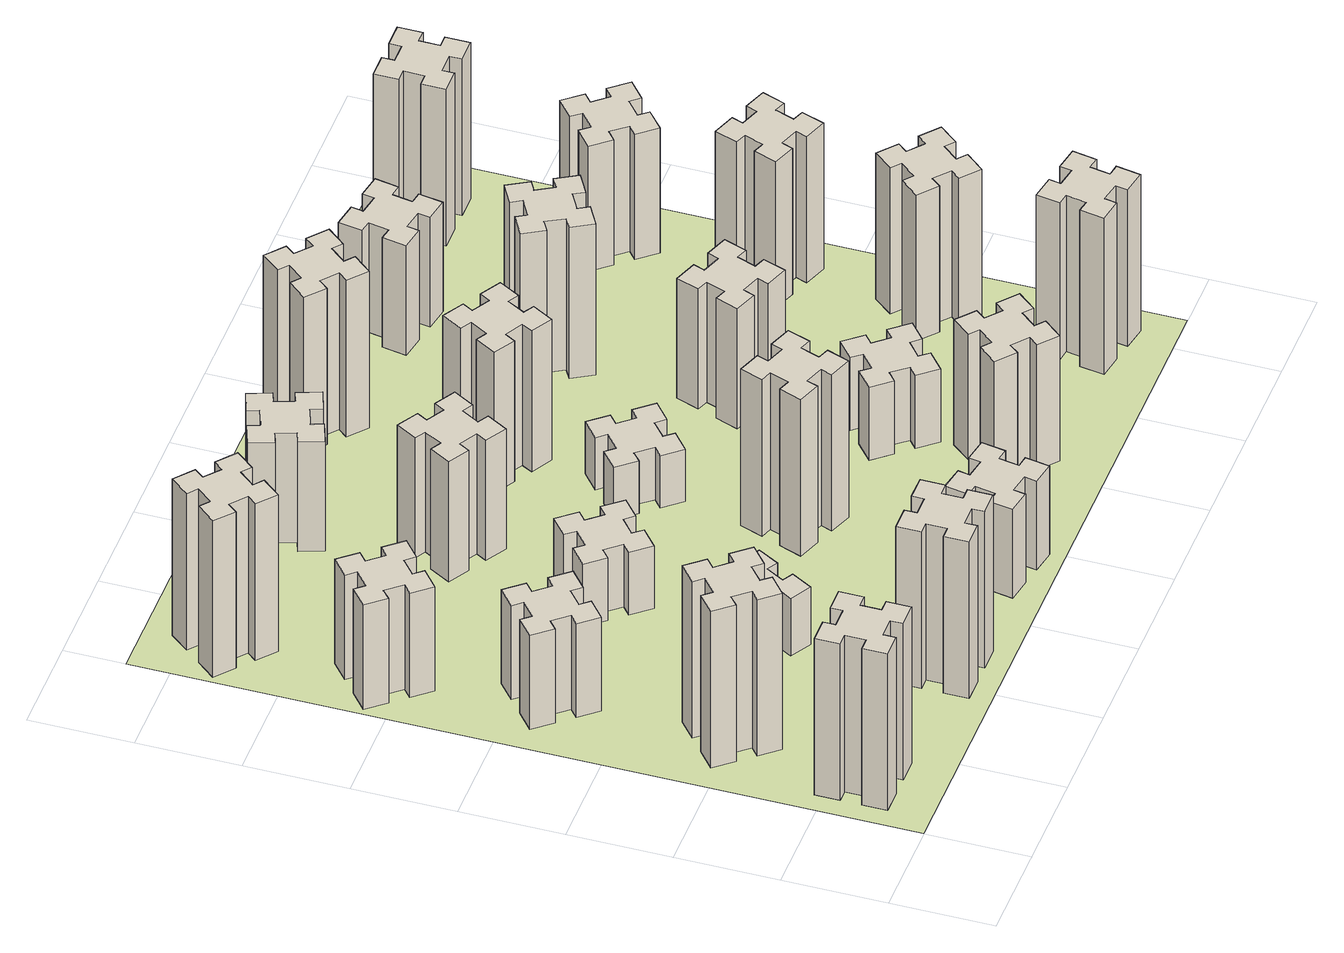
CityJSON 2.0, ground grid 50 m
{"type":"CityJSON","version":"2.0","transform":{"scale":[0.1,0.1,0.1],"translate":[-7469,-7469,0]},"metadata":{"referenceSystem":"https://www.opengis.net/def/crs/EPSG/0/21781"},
"CityObjects":{
"building1":{"type":"Building","attributes":{"class":"1000","function":"1000","usage":"1000","yearOfConstruction":2016,"roofType":"1000","measuredHeight":90,"storeysAboveGround":30,"storeysBelowGround":0},"geometry":[{"type":"Solid","lod":"1","boundaries":[[[[0,1,2,3,4,5,6,7,8,9,10,11,12,13,14,15,16,17,18,19]],[[17,16,20,21]],[[16,15,22,20]],[[15,14,23,22]],[[14,13,24,23]],[[13,12,25,24]],[[12,11,26,25]],[[11,10,27,26]],[[10,9,28,27]],[[9,8,29,28]],[[8,7,30,29]],[[7,6,31,30]],[[6,5,32,31]],[[5,4,33,32]],[[4,3,34,33]],[[3,2,35,34]],[[2,1,36,35]],[[1,0,37,36]],[[0,19,38,37]],[[19,18,39,38]],[[18,17,21,39]],[[24,25,26,27,28,29,30,31,32,33,34,35,36,37,38,39,21,20,22,23]]]]}]},
"building2":{"type":"Building","attributes":{"class":"1000","function":"1000","usage":"1000","yearOfConstruction":2016,"roofType":"1000","measuredHeight":90,"storeysAboveGround":30,"storeysBelowGround":0},"geometry":[{"type":"Solid","lod":"1","boundaries":[[[[40,41,42,43,44,45,46,47,48,49,50,51,52,53,54,55,56,57,58,59]],[[57,56,60,61]],[[56,55,62,60]],[[55,54,63,62]],[[54,53,64,63]],[[53,52,65,64]],[[52,51,66,65]],[[51,50,67,66]],[[50,49,68,67]],[[49,48,69,68]],[[48,47,70,69]],[[47,46,71,70]],[[46,45,72,71]],[[45,44,73,72]],[[44,43,74,73]],[[43,42,75,74]],[[42,41,76,75]],[[41,40,77,76]],[[40,59,78,77]],[[59,58,79,78]],[[58,57,61,79]],[[64,65,66,67,68,69,70,71,72,73,74,75,76,77,78,79,61,60,62,63]]]]}]},
"building3":{"type":"Building","attributes":{"class":"1000","function":"1000","usage":"1000","yearOfConstruction":2016,"roofType":"1000","measuredHeight":54,"storeysAboveGround":30,"storeysBelowGround":0},"geometry":[{"type":"Solid","lod":"1","boundaries":[[[[80,81,82,83,84,85,86,87,88,89,90,91,92,93,94,95,96,97,98,99]],[[97,96,100,101]],[[96,95,102,100]],[[95,94,103,102]],[[94,93,104,103]],[[93,92,105,104]],[[92,91,106,105]],[[91,90,107,106]],[[90,89,108,107]],[[89,88,109,108]],[[88,87,110,109]],[[87,86,111,110]],[[86,85,112,111]],[[85,84,113,112]],[[84,83,114,113]],[[83,82,115,114]],[[82,81,116,115]],[[81,80,117,116]],[[80,99,118,117]],[[99,98,119,118]],[[98,97,101,119]],[[104,105,106,107,108,109,110,111,112,113,114,115,116,117,118,119,101,100,102,103]]]]}]},
"building4":{"type":"Building","attributes":{"class":"1000","function":"1000","usage":"1000","yearOfConstruction":2016,"roofType":"1000","measuredHeight":60,"storeysAboveGround":30,"storeysBelowGround":0},"geometry":[{"type":"Solid","lod":"1","boundaries":[[[[120,121,122,123,124,125,126,127,128,129,130,131,132,133,134,135,136,137,138,139]],[[137,136,140,141]],[[136,135,142,140]],[[135,134,143,142]],[[134,133,144,143]],[[133,132,145,144]],[[132,131,146,145]],[[131,130,147,146]],[[130,129,148,147]],[[129,128,149,148]],[[128,127,150,149]],[[127,126,151,150]],[[126,125,152,151]],[[125,124,153,152]],[[124,123,154,153]],[[123,122,155,154]],[[122,121,156,155]],[[121,120,157,156]],[[120,139,158,157]],[[139,138,159,158]],[[138,137,141,159]],[[144,145,146,147,148,149,150,151,152,153,154,155,156,157,158,159,141,140,142,143]]]]}]},
"building5":{"type":"Building","attributes":{"class":"1000","function":"1000","usage":"1000","yearOfConstruction":2016,"roofType":"1000","measuredHeight":90,"storeysAboveGround":30,"storeysBelowGround":0},"geometry":[{"type":"Solid","lod":"1","boundaries":[[[[160,161,162,163,164,165,166,167,168,169,170,171,172,173,174,175,176,177,178,179]],[[177,176,180,181]],[[176,175,182,180]],[[175,174,183,182]],[[174,173,184,183]],[[173,172,185,184]],[[172,171,186,185]],[[171,170,187,186]],[[170,169,188,187]],[[169,168,189,188]],[[168,167,190,189]],[[167,166,191,190]],[[166,165,192,191]],[[165,164,193,192]],[[164,163,194,193]],[[163,162,195,194]],[[162,161,196,195]],[[161,160,197,196]],[[160,179,198,197]],[[179,178,199,198]],[[178,177,181,199]],[[184,185,186,187,188,189,190,191,192,193,194,195,196,197,198,199,181,180,182,183]]]]}]},
"building6":{"type":"Building","attributes":{"class":"1000","function":"1000","usage":"1000","yearOfConstruction":2016,"roofType":"1000","measuredHeight":90,"storeysAboveGround":30,"storeysBelowGround":0},"geometry":[{"type":"Solid","lod":"1","boundaries":[[[[200,201,202,203,204,205,206,207,208,209,210,211,212,213,214,215,216,217,218,219]],[[217,216,220,221]],[[216,215,222,220]],[[215,214,223,222]],[[214,213,224,223]],[[213,212,225,224]],[[212,211,226,225]],[[211,210,227,226]],[[210,209,228,227]],[[209,208,229,228]],[[208,207,230,229]],[[207,206,231,230]],[[206,205,232,231]],[[205,204,233,232]],[[204,203,234,233]],[[203,202,235,234]],[[202,201,236,235]],[[201,200,237,236]],[[200,219,238,237]],[[219,218,239,238]],[[218,217,221,239]],[[224,225,226,227,228,229,230,231,232,233,234,235,236,237,238,239,221,220,222,223]]]]}]},
"building7":{"type":"Building","attributes":{"class":"1000","function":"1000","usage":"1000","yearOfConstruction":2016,"roofType":"1000","measuredHeight":33,"storeysAboveGround":30,"storeysBelowGround":0},"geometry":[{"type":"Solid","lod":"1","boundaries":[[[[240,241,242,243,244,245,246,247,248,249,250,251,252,253,254,255,256,257,258,259]],[[257,256,260,261]],[[256,255,262,260]],[[255,254,263,262]],[[254,253,264,263]],[[253,252,265,264]],[[252,251,266,265]],[[251,250,267,266]],[[250,249,268,267]],[[249,248,269,268]],[[248,247,270,269]],[[247,246,271,270]],[[246,245,272,271]],[[245,244,273,272]],[[244,243,274,273]],[[243,242,275,274]],[[242,241,276,275]],[[241,240,277,276]],[[240,259,278,277]],[[259,258,279,278]],[[258,257,261,279]],[[264,265,266,267,268,269,270,271,272,273,274,275,276,277,278,279,261,260,262,263]]]]}]},
"building8":{"type":"Building","attributes":{"class":"1000","function":"1000","usage":"1000","yearOfConstruction":2016,"roofType":"1000","measuredHeight":36,"storeysAboveGround":30,"storeysBelowGround":0},"geometry":[{"type":"Solid","lod":"1","boundaries":[[[[280,281,282,283,284,285,286,287,288,289,290,291,292,293,294,295,296,297,298,299]],[[297,296,300,301]],[[296,295,302,300]],[[295,294,303,302]],[[294,293,304,303]],[[293,292,305,304]],[[292,291,306,305]],[[291,290,307,306]],[[290,289,308,307]],[[289,288,309,308]],[[288,287,310,309]],[[287,286,311,310]],[[286,285,312,311]],[[285,284,313,312]],[[284,283,314,313]],[[283,282,315,314]],[[282,281,316,315]],[[281,280,317,316]],[[280,299,318,317]],[[299,298,319,318]],[[298,297,301,319]],[[304,305,306,307,308,309,310,311,312,313,314,315,316,317,318,319,301,300,302,303]]]]}]},
"building9":{"type":"Building","attributes":{"class":"1000","function":"1000","usage":"1000","yearOfConstruction":2016,"roofType":"1000","measuredHeight":51,"storeysAboveGround":30,"storeysBelowGround":0},"geometry":[{"type":"Solid","lod":"1","boundaries":[[[[320,321,322,323,324,325,326,327,328,329,330,331,332,333,334,335,336,337,338,339]],[[337,336,340,341]],[[336,335,342,340]],[[335,334,343,342]],[[334,333,344,343]],[[333,332,345,344]],[[332,331,346,345]],[[331,330,347,346]],[[330,329,348,347]],[[329,328,349,348]],[[328,327,350,349]],[[327,326,351,350]],[[326,325,352,351]],[[325,324,353,352]],[[324,323,354,353]],[[323,322,355,354]],[[322,321,356,355]],[[321,320,357,356]],[[320,339,358,357]],[[339,338,359,358]],[[338,337,341,359]],[[344,345,346,347,348,349,350,351,352,353,354,355,356,357,358,359,341,340,342,343]]]]}]},
"building10":{"type":"Building","attributes":{"class":"1000","function":"1000","usage":"1000","yearOfConstruction":2016,"roofType":"1000","measuredHeight":69,"storeysAboveGround":30,"storeysBelowGround":0},"geometry":[{"type":"Solid","lod":"1","boundaries":[[[[360,361,362,363,364,365,366,367,368,369,370,371,372,373,374,375,376,377,378,379]],[[377,376,380,381]],[[376,375,382,380]],[[375,374,383,382]],[[374,373,384,383]],[[373,372,385,384]],[[372,371,386,385]],[[371,370,387,386]],[[370,369,388,387]],[[369,368,389,388]],[[368,367,390,389]],[[367,366,391,390]],[[366,365,392,391]],[[365,364,393,392]],[[364,363,394,393]],[[363,362,395,394]],[[362,361,396,395]],[[361,360,397,396]],[[360,379,398,397]],[[379,378,399,398]],[[378,377,381,399]],[[384,385,386,387,388,389,390,391,392,393,394,395,396,397,398,399,381,380,382,383]]]]}]},
"building11":{"type":"Building","attributes":{"class":"1000","function":"1000","usage":"1000","yearOfConstruction":2016,"roofType":"1000","measuredHeight":63,"storeysAboveGround":30,"storeysBelowGround":0},"geometry":[{"type":"Solid","lod":"1","boundaries":[[[[400,401,402,403,404,405,406,407,408,409,410,411,412,413,414,415,416,417,418,419]],[[417,416,420,421]],[[416,415,422,420]],[[415,414,423,422]],[[414,413,424,423]],[[413,412,425,424]],[[412,411,426,425]],[[411,410,427,426]],[[410,409,428,427]],[[409,408,429,428]],[[408,407,430,429]],[[407,406,431,430]],[[406,405,432,431]],[[405,404,433,432]],[[404,403,434,433]],[[403,402,435,434]],[[402,401,436,435]],[[401,400,437,436]],[[400,419,438,437]],[[419,418,439,438]],[[418,417,421,439]],[[424,425,426,427,428,429,430,431,432,433,434,435,436,437,438,439,421,420,422,423]]]]}]},
"building12":{"type":"Building","attributes":{"class":"1000","function":"1000","usage":"1000","yearOfConstruction":2016,"roofType":"1000","measuredHeight":90,"storeysAboveGround":30,"storeysBelowGround":0},"geometry":[{"type":"Solid","lod":"1","boundaries":[[[[440,441,442,443,444,445,446,447,448,449,450,451,452,453,454,455,456,457,458,459]],[[457,456,460,461]],[[456,455,462,460]],[[455,454,463,462]],[[454,453,464,463]],[[453,452,465,464]],[[452,451,466,465]],[[451,450,467,466]],[[450,449,468,467]],[[449,448,469,468]],[[448,447,470,469]],[[447,446,471,470]],[[446,445,472,471]],[[445,444,473,472]],[[444,443,474,473]],[[443,442,475,474]],[[442,441,476,475]],[[441,440,477,476]],[[440,459,478,477]],[[459,458,479,478]],[[458,457,461,479]],[[464,465,466,467,468,469,470,471,472,473,474,475,476,477,478,479,461,460,462,463]]]]}]},
"building13":{"type":"Building","attributes":{"class":"1000","function":"1000","usage":"1000","yearOfConstruction":2016,"roofType":"1000","measuredHeight":30,"storeysAboveGround":30,"storeysBelowGround":0},"geometry":[{"type":"Solid","lod":"1","boundaries":[[[[480,481,482,483,484,485,486,487,488,489,490,491,492,493,494,495,496,497,498,499]],[[497,496,500,501]],[[496,495,502,500]],[[495,494,503,502]],[[494,493,504,503]],[[493,492,505,504]],[[492,491,506,505]],[[491,490,507,506]],[[490,489,508,507]],[[489,488,509,508]],[[488,487,510,509]],[[487,486,511,510]],[[486,485,512,511]],[[485,484,513,512]],[[484,483,514,513]],[[483,482,515,514]],[[482,481,516,515]],[[481,480,517,516]],[[480,499,518,517]],[[499,498,519,518]],[[498,497,501,519]],[[504,505,506,507,508,509,510,511,512,513,514,515,516,517,518,519,501,500,502,503]]]]}]},
"building14":{"type":"Building","attributes":{"class":"1000","function":"1000","usage":"1000","yearOfConstruction":2016,"roofType":"1000","measuredHeight":81,"storeysAboveGround":30,"storeysBelowGround":0},"geometry":[{"type":"Solid","lod":"1","boundaries":[[[[520,521,522,523,524,525,526,527,528,529,530,531,532,533,534,535,536,537,538,539]],[[537,536,540,541]],[[536,535,542,540]],[[535,534,543,542]],[[534,533,544,543]],[[533,532,545,544]],[[532,531,546,545]],[[531,530,547,546]],[[530,529,548,547]],[[529,528,549,548]],[[528,527,550,549]],[[527,526,551,550]],[[526,525,552,551]],[[525,524,553,552]],[[524,523,554,553]],[[523,522,555,554]],[[522,521,556,555]],[[521,520,557,556]],[[520,539,558,557]],[[539,538,559,558]],[[538,537,541,559]],[[544,545,546,547,548,549,550,551,552,553,554,555,556,557,558,559,541,540,542,543]]]]}]},
"building15":{"type":"Building","attributes":{"class":"1000","function":"1000","usage":"1000","yearOfConstruction":2016,"roofType":"1000","measuredHeight":72,"storeysAboveGround":30,"storeysBelowGround":0},"geometry":[{"type":"Solid","lod":"1","boundaries":[[[[560,561,562,563,564,565,566,567,568,569,570,571,572,573,574,575,576,577,578,579]],[[577,576,580,581]],[[576,575,582,580]],[[575,574,583,582]],[[574,573,584,583]],[[573,572,585,584]],[[572,571,586,585]],[[571,570,587,586]],[[570,569,588,587]],[[569,568,589,588]],[[568,567,590,589]],[[567,566,591,590]],[[566,565,592,591]],[[565,564,593,592]],[[564,563,594,593]],[[563,562,595,594]],[[562,561,596,595]],[[561,560,597,596]],[[560,579,598,597]],[[579,578,599,598]],[[578,577,581,599]],[[584,585,586,587,588,589,590,591,592,593,594,595,596,597,598,599,581,580,582,583]]]]}]},
"building16":{"type":"Building","attributes":{"class":"1000","function":"1000","usage":"1000","yearOfConstruction":2016,"roofType":"1000","measuredHeight":90,"storeysAboveGround":30,"storeysBelowGround":0},"geometry":[{"type":"Solid","lod":"1","boundaries":[[[[600,601,602,603,604,605,606,607,608,609,610,611,612,613,614,615,616,617,618,619]],[[617,616,620,621]],[[616,615,622,620]],[[615,614,623,622]],[[614,613,624,623]],[[613,612,625,624]],[[612,611,626,625]],[[611,610,627,626]],[[610,609,628,627]],[[609,608,629,628]],[[608,607,630,629]],[[607,606,631,630]],[[606,605,632,631]],[[605,604,633,632]],[[604,603,634,633]],[[603,602,635,634]],[[602,601,636,635]],[[601,600,637,636]],[[600,619,638,637]],[[619,618,639,638]],[[618,617,621,639]],[[624,625,626,627,628,629,630,631,632,633,634,635,636,637,638,639,621,620,622,623]]]]}]},
"building17":{"type":"Building","attributes":{"class":"1000","function":"1000","usage":"1000","yearOfConstruction":2016,"roofType":"1000","measuredHeight":42,"storeysAboveGround":30,"storeysBelowGround":0},"geometry":[{"type":"Solid","lod":"1","boundaries":[[[[640,641,642,643,644,645,646,647,648,649,650,651,652,653,654,655,656,657,658,659]],[[657,656,660,661]],[[656,655,662,660]],[[655,654,663,662]],[[654,653,664,663]],[[653,652,665,664]],[[652,651,666,665]],[[651,650,667,666]],[[650,649,668,667]],[[649,648,669,668]],[[648,647,670,669]],[[647,646,671,670]],[[646,645,672,671]],[[645,644,673,672]],[[644,643,674,673]],[[643,642,675,674]],[[642,641,676,675]],[[641,640,677,676]],[[640,659,678,677]],[[659,658,679,678]],[[658,657,661,679]],[[664,665,666,667,668,669,670,671,672,673,674,675,676,677,678,679,661,660,662,663]]]]}]},
"building18":{"type":"Building","attributes":{"class":"1000","function":"1000","usage":"1000","yearOfConstruction":2016,"roofType":"1000","measuredHeight":69,"storeysAboveGround":30,"storeysBelowGround":0},"geometry":[{"type":"Solid","lod":"1","boundaries":[[[[680,681,682,683,684,685,686,687,688,689,690,691,692,693,694,695,696,697,698,699]],[[697,696,700,701]],[[696,695,702,700]],[[695,694,703,702]],[[694,693,704,703]],[[693,692,705,704]],[[692,691,706,705]],[[691,690,707,706]],[[690,689,708,707]],[[689,688,709,708]],[[688,687,710,709]],[[687,686,711,710]],[[686,685,712,711]],[[685,684,713,712]],[[684,683,714,713]],[[683,682,715,714]],[[682,681,716,715]],[[681,680,717,716]],[[680,699,718,717]],[[699,698,719,718]],[[698,697,701,719]],[[704,705,706,707,708,709,710,711,712,713,714,715,716,717,718,719,701,700,702,703]]]]}]},
"building19":{"type":"Building","attributes":{"class":"1000","function":"1000","usage":"1000","yearOfConstruction":2016,"roofType":"1000","measuredHeight":87,"storeysAboveGround":30,"storeysBelowGround":0},"geometry":[{"type":"Solid","lod":"1","boundaries":[[[[720,721,722,723,724,725,726,727,728,729,730,731,732,733,734,735,736,737,738,739]],[[737,736,740,741]],[[736,735,742,740]],[[735,734,743,742]],[[734,733,744,743]],[[733,732,745,744]],[[732,731,746,745]],[[731,730,747,746]],[[730,729,748,747]],[[729,728,749,748]],[[728,727,750,749]],[[727,726,751,750]],[[726,725,752,751]],[[725,724,753,752]],[[724,723,754,753]],[[723,722,755,754]],[[722,721,756,755]],[[721,720,757,756]],[[720,739,758,757]],[[739,738,759,758]],[[738,737,741,759]],[[744,745,746,747,748,749,750,751,752,753,754,755,756,757,758,759,741,740,742,743]]]]}]},
"building20":{"type":"Building","attributes":{"class":"1000","function":"1000","usage":"1000","yearOfConstruction":2016,"roofType":"1000","measuredHeight":90,"storeysAboveGround":30,"storeysBelowGround":0},"geometry":[{"type":"Solid","lod":"1","boundaries":[[[[760,761,762,763,764,765,766,767,768,769,770,771,772,773,774,775,776,777,778,779]],[[777,776,780,781]],[[776,775,782,780]],[[775,774,783,782]],[[774,773,784,783]],[[773,772,785,784]],[[772,771,786,785]],[[771,770,787,786]],[[770,769,788,787]],[[769,768,789,788]],[[768,767,790,789]],[[767,766,791,790]],[[766,765,792,791]],[[765,764,793,792]],[[764,763,794,793]],[[763,762,795,794]],[[762,761,796,795]],[[761,760,797,796]],[[760,779,798,797]],[[779,778,799,798]],[[778,777,781,799]],[[784,785,786,787,788,789,790,791,792,793,794,795,796,797,798,799,781,780,782,783]]]]}]},
"building21":{"type":"Building","attributes":{"class":"1000","function":"1000","usage":"1000","yearOfConstruction":2016,"roofType":"1000","measuredHeight":63,"storeysAboveGround":30,"storeysBelowGround":0},"geometry":[{"type":"Solid","lod":"1","boundaries":[[[[800,801,802,803,804,805,806,807,808,809,810,811,812,813,814,815,816,817,818,819]],[[817,816,820,821]],[[816,815,822,820]],[[815,814,823,822]],[[814,813,824,823]],[[813,812,825,824]],[[812,811,826,825]],[[811,810,827,826]],[[810,809,828,827]],[[809,808,829,828]],[[808,807,830,829]],[[807,806,831,830]],[[806,805,832,831]],[[805,804,833,832]],[[804,803,834,833]],[[803,802,835,834]],[[802,801,836,835]],[[801,800,837,836]],[[800,819,838,837]],[[819,818,839,838]],[[818,817,821,839]],[[824,825,826,827,828,829,830,831,832,833,834,835,836,837,838,839,821,820,822,823]]]]}]},
"building22":{"type":"Building","attributes":{"class":"1000","function":"1000","usage":"1000","yearOfConstruction":2016,"roofType":"1000","measuredHeight":84,"storeysAboveGround":30,"storeysBelowGround":0},"geometry":[{"type":"Solid","lod":"1","boundaries":[[[[840,841,842,843,844,845,846,847,848,849,850,851,852,853,854,855,856,857,858,859]],[[857,856,860,861]],[[856,855,862,860]],[[855,854,863,862]],[[854,853,864,863]],[[853,852,865,864]],[[852,851,866,865]],[[851,850,867,866]],[[850,849,868,867]],[[849,848,869,868]],[[848,847,870,869]],[[847,846,871,870]],[[846,845,872,871]],[[845,844,873,872]],[[844,843,874,873]],[[843,842,875,874]],[[842,841,876,875]],[[841,840,877,876]],[[840,859,878,877]],[[859,858,879,878]],[[858,857,861,879]],[[864,865,866,867,868,869,870,871,872,873,874,875,876,877,878,879,861,860,862,863]]]]}]},
"building23":{"type":"Building","attributes":{"class":"1000","function":"1000","usage":"1000","yearOfConstruction":2016,"roofType":"1000","measuredHeight":84,"storeysAboveGround":30,"storeysBelowGround":0},"geometry":[{"type":"Solid","lod":"1","boundaries":[[[[880,881,882,883,884,885,886,887,888,889,890,891,892,893,894,895,896,897,898,899]],[[897,896,900,901]],[[896,895,902,900]],[[895,894,903,902]],[[894,893,904,903]],[[893,892,905,904]],[[892,891,906,905]],[[891,890,907,906]],[[890,889,908,907]],[[889,888,909,908]],[[888,887,910,909]],[[887,886,911,910]],[[886,885,912,911]],[[885,884,913,912]],[[884,883,914,913]],[[883,882,915,914]],[[882,881,916,915]],[[881,880,917,916]],[[880,899,918,917]],[[899,898,919,918]],[[898,897,901,919]],[[904,905,906,907,908,909,910,911,912,913,914,915,916,917,918,919,901,900,902,903]]]]}]},
"building24":{"type":"Building","attributes":{"class":"1000","function":"1000","usage":"1000","yearOfConstruction":2016,"roofType":"1000","measuredHeight":72,"storeysAboveGround":30,"storeysBelowGround":0},"geometry":[{"type":"Solid","lod":"1","boundaries":[[[[920,921,922,923,924,925,926,927,928,929,930,931,932,933,934,935,936,937,938,939]],[[937,936,940,941]],[[936,935,942,940]],[[935,934,943,942]],[[934,933,944,943]],[[933,932,945,944]],[[932,931,946,945]],[[931,930,947,946]],[[930,929,948,947]],[[929,928,949,948]],[[928,927,950,949]],[[927,926,951,950]],[[926,925,952,951]],[[925,924,953,952]],[[924,923,954,953]],[[923,922,955,954]],[[922,921,956,955]],[[921,920,957,956]],[[920,939,958,957]],[[939,938,959,958]],[[938,937,941,959]],[[944,945,946,947,948,949,950,951,952,953,954,955,956,957,958,959,941,940,942,943]]]]}]},
"building25":{"type":"Building","attributes":{"class":"1000","function":"1000","usage":"1000","yearOfConstruction":2016,"roofType":"1000","measuredHeight":90,"storeysAboveGround":30,"storeysBelowGround":0},"geometry":[{"type":"Solid","lod":"1","boundaries":[[[[960,961,962,963,964,965,966,967,968,969,970,971,972,973,974,975,976,977,978,979]],[[977,976,980,981]],[[976,975,982,980]],[[975,974,983,982]],[[974,973,984,983]],[[973,972,985,984]],[[972,971,986,985]],[[971,970,987,986]],[[970,969,988,987]],[[969,968,989,988]],[[968,967,990,989]],[[967,966,991,990]],[[966,965,992,991]],[[965,964,993,992]],[[964,963,994,993]],[[963,962,995,994]],[[962,961,996,995]],[[961,960,997,996]],[[960,979,998,997]],[[979,978,999,998]],[[978,977,981,999]],[[984,985,986,987,988,989,990,991,992,993,994,995,996,997,998,999,981,980,982,983]]]]}]},
"landuse1":{"type":"LandUse","attributes":{"name":"plot1","function":"1010"},"geometry":[{"type":"MultiSurface","lod":"1","boundaries":[[[1000,1001,1002,1003]]]}]}
},
"vertices":[
[165,425,0],[165,325,0],[105,325,0],[105,205,0],[225,205,0],[225,265,0],[325,265,0],[325,205,0],[445,205,0],[445,325,0],[385,325,0],[385,425,0],[445,425,0],[445,545,0],[325,545,0],[325,485,0],[225,485,0],[225,545,0],[105,545,0],[105,425,0],[225,485,900],[225,545,900],[325,485,900],[325,545,900],[445,545,900],[445,425,900],[385,425,900],[385,325,900],[445,325,900],[445,205,900],[325,205,900],[325,265,900],[225,265,900],[225,205,900],[105,205,900],[105,325,900],[165,325,900],[165,425,900],[105,425,900],[105,545,900],
[492,1048,0],[427,1124,0],[473,1163,0],[396,1255,0],[304,1178,0],[343,1132,0],[266,1067,0],[228,1113,0],[136,1036,0],[213,944,0],[259,983,0],[323,906,0],[277,868,0],[354,776,0],[446,853,0],[408,899,0],[484,963,0],[523,917,0],[615,994,0],[538,1086,0],[484,963,900],[523,917,900],[408,899,900],[446,853,900],[354,776,900],[277,868,900],[323,906,900],[259,983,900],[213,944,900],[136,1036,900],[228,1113,900],[266,1067,900],[343,1132,900],[304,1178,900],[396,1255,900],[473,1163,900],[427,1124,900],[492,1048,900],[538,1086,900],[615,994,900],
[492,1888,0],[427,1964,0],[473,2003,0],[396,2095,0],[304,2018,0],[343,1972,0],[266,1907,0],[228,1953,0],[136,1876,0],[213,1784,0],[259,1823,0],[323,1746,0],[277,1708,0],[354,1616,0],[446,1693,0],[408,1739,0],[484,1803,0],[523,1757,0],[615,1834,0],[538,1926,0],[484,1803,540],[523,1757,540],[408,1739,540],[446,1693,540],[354,1616,540],[277,1708,540],[323,1746,540],[259,1823,540],[213,1784,540],[136,1876,540],[228,1953,540],[266,1907,540],[343,1972,540],[304,2018,540],[396,2095,540],[473,2003,540],[427,1964,540],[492,1888,540],[538,1926,540],[615,1834,540],
[243,2712,0],[166,2647,0],[128,2693,0],[36,2616,0],[113,2524,0],[159,2563,0],[223,2486,0],[177,2448,0],[254,2356,0],[346,2433,0],[308,2479,0],[384,2543,0],[423,2497,0],[515,2574,0],[438,2666,0],[392,2628,0],[327,2704,0],[373,2743,0],[296,2835,0],[204,2758,0],[327,2704,600],[373,2743,600],[392,2628,600],[438,2666,600],[515,2574,600],[423,2497,600],[384,2543,600],[308,2479,600],[346,2433,600],[254,2356,600],[177,2448,600],[223,2486,600],[159,2563,600],[113,2524,600],[36,2616,600],[128,2693,600],[166,2647,600],[243,2712,600],[204,2758,600],[296,2835,600],
[1225,225,0],[1225,325,0],[1285,325,0],[1285,445,0],[1165,445,0],[1165,385,0],[1065,385,0],[1065,445,0],[945,445,0],[945,325,0],[1005,325,0],[1005,225,0],[945,225,0],[945,105,0],[1065,105,0],[1065,165,0],[1165,165,0],[1165,105,0],[1285,105,0],[1285,225,0],[1165,165,900],[1165,105,900],[1065,165,900],[1065,105,900],[945,105,900],[945,225,900],[1005,225,900],[1005,325,900],[945,325,900],[945,445,900],[1065,445,900],[1065,385,900],[1165,385,900],[1165,445,900],[1285,445,900],[1285,325,900],[1225,325,900],[1225,225,900],[1285,225,900],[1285,105,900],
[384,3387,0],[308,3452,0],[346,3498,0],[254,3575,0],[177,3483,0],[223,3444,0],[159,3368,0],[113,3406,0],[36,3314,0],[128,3237,0],[166,3283,0],[243,3219,0],[204,3173,0],[296,3096,0],[373,3188,0],[327,3226,0],[392,3303,0],[438,3264,0],[515,3356,0],[423,3433,0],[392,3303,900],[438,3264,900],[327,3226,900],[373,3188,900],[296,3096,900],[204,3173,900],[243,3219,900],[166,3283,900],[128,3237,900],[36,3314,900],[113,3406,900],[159,3368,900],[223,3444,900],[177,3483,900],[254,3575,900],[346,3498,900],[308,3452,900],[384,3387,900],[423,3433,900],[515,3356,900],
[1086,1017,0],[1136,1104,0],[1188,1074,0],[1248,1178,0],[1144,1238,0],[1114,1186,0],[1027,1236,0],[1057,1288,0],[953,1348,0],[893,1244,0],[945,1214,0],[895,1127,0],[843,1157,0],[783,1053,0],[887,993,0],[917,1045,0],[1004,995,0],[974,943,0],[1078,883,0],[1138,987,0],[1004,995,330],[974,943,330],[917,1045,330],[887,993,330],[783,1053,330],[843,1157,330],[895,1127,330],[945,1214,330],[893,1244,330],[953,1348,330],[1057,1288,330],[1027,1236,330],[1114,1186,330],[1144,1238,330],[1248,1178,330],[1188,1074,330],[1136,1104,330],[1086,1017,330],[1138,987,330],[1078,883,330],
[1083,1972,0],[1006,1907,0],[968,1953,0],[876,1876,0],[953,1784,0],[999,1823,0],[1063,1746,0],[1017,1708,0],[1094,1616,0],[1186,1693,0],[1148,1739,0],[1224,1803,0],[1263,1757,0],[1355,1834,0],[1278,1926,0],[1232,1888,0],[1167,1964,0],[1213,2003,0],[1136,2095,0],[1044,2018,0],[1167,1964,360],[1213,2003,360],[1232,1888,360],[1278,1926,360],[1355,1834,360],[1263,1757,360],[1224,1803,360],[1148,1739,360],[1186,1693,360],[1094,1616,360],[1017,1708,360],[1063,1746,360],[999,1823,360],[953,1784,360],[876,1876,360],[968,1953,360],[1006,1907,360],[1083,1972,360],[1044,2018,360],[1136,2095,360],
[1756,344,0],[1738,245,0],[1679,256,0],[1658,137,0],[1777,117,0],[1787,176,0],[1885,158,0],[1875,99,0],[1993,78,0],[2014,197,0],[1955,207,0],[1972,305,0],[2031,295,0],[2052,413,0],[1934,434,0],[1924,375,0],[1825,392,0],[1836,451,0],[1717,472,0],[1697,354,0],[1825,392,510],[1836,451,510],[1924,375,510],[1934,434,510],[2052,413,510],[2031,295,510],[1972,305,510],[1955,207,510],[2014,197,510],[1993,78,510],[1875,99,510],[1885,158,510],[1787,176,510],[1777,117,510],[1658,137,510],[1679,256,510],[1738,245,510],[1756,344,510],[1697,354,510],[1717,472,510],
[1314,2666,0],[1227,2716,0],[1257,2768,0],[1153,2828,0],[1093,2724,0],[1145,2694,0],[1095,2607,0],[1043,2637,0],[983,2533,0],[1087,2473,0],[1117,2525,0],[1204,2475,0],[1174,2423,0],[1278,2363,0],[1338,2467,0],[1286,2497,0],[1336,2584,0],[1388,2554,0],[1448,2658,0],[1344,2718,0],[1336,2584,690],[1388,2554,690],[1286,2497,690],[1338,2467,690],[1278,2363,690],[1174,2423,690],[1204,2475,690],[1117,2525,690],[1087,2473,690],[983,2533,690],[1043,2637,690],[1095,2607,690],[1145,2694,690],[1093,2724,690],[1153,2828,690],[1257,2768,690],[1227,2716,690],[1314,2666,690],[1344,2718,690],[1448,2658,690],
[1125,3456,0],[1031,3422,0],[1010,3478,0],[897,3437,0],[939,3324,0],[995,3345,0],[1029,3251,0],[973,3230,0],[1014,3117,0],[1127,3159,0],[1106,3215,0],[1200,3249,0],[1220,3193,0],[1333,3234,0],[1292,3347,0],[1236,3326,0],[1202,3420,0],[1258,3440,0],[1217,3553,0],[1104,3512,0],[1202,3420,630],[1258,3440,630],[1236,3326,630],[1292,3347,630],[1333,3234,630],[1220,3193,630],[1200,3249,630],[1106,3215,630],[1127,3159,630],[1014,3117,630],[973,3230,630],[1029,3251,630],[995,3345,630],[939,3324,630],[897,3437,630],[1010,3478,630],[1031,3422,630],[1125,3456,630],[1104,3512,630],[1217,3553,630],
[1769,1300,0],[1735,1206,0],[1679,1227,0],[1637,1114,0],[1750,1073,0],[1771,1129,0],[1865,1095,0],[1844,1039,0],[1957,997,0],[1998,1110,0],[1942,1131,0],[1976,1225,0],[2032,1204,0],[2073,1317,0],[1960,1358,0],[1940,1302,0],[1846,1336,0],[1867,1392,0],[1754,1433,0],[1713,1320,0],[1846,1336,900],[1867,1392,900],[1940,1302,900],[1960,1358,900],[2073,1317,900],[2032,1204,900],[1976,1225,900],[1942,1131,900],[1998,1110,900],[1957,997,900],[1844,1039,900],[1865,1095,900],[1771,1129,900],[1750,1073,900],[1637,1114,900],[1679,1227,900],[1735,1206,900],[1769,1300,900],[1713,1320,900],[1754,1433,900],
[1972,1988,0],[1907,2064,0],[1953,2103,0],[1876,2195,0],[1784,2118,0],[1823,2072,0],[1746,2007,0],[1708,2053,0],[1616,1976,0],[1693,1884,0],[1739,1923,0],[1803,1846,0],[1757,1808,0],[1834,1716,0],[1926,1793,0],[1888,1839,0],[1964,1903,0],[2003,1857,0],[2095,1934,0],[2018,2026,0],[1964,1903,300],[2003,1857,300],[1888,1839,300],[1926,1793,300],[1834,1716,300],[1757,1808,300],[1803,1846,300],[1739,1923,300],[1693,1884,300],[1616,1976,300],[1708,2053,300],[1746,2007,300],[1823,2072,300],[1784,2118,300],[1876,2195,300],[1953,2103,300],[1907,2064,300],[1972,1988,300],[2018,2026,300],[2095,1934,300],
[1926,2497,0],[1976,2584,0],[2028,2554,0],[2088,2658,0],[1984,2718,0],[1954,2666,0],[1867,2716,0],[1897,2768,0],[1793,2828,0],[1733,2724,0],[1785,2694,0],[1735,2607,0],[1683,2637,0],[1623,2533,0],[1727,2473,0],[1757,2525,0],[1844,2475,0],[1814,2423,0],[1918,2363,0],[1978,2467,0],[1844,2475,810],[1814,2423,810],[1757,2525,810],[1727,2473,810],[1623,2533,810],[1683,2637,810],[1735,2607,810],[1785,2694,810],[1733,2724,810],[1793,2828,810],[1897,2768,810],[1867,2716,810],[1954,2666,810],[1984,2718,810],[2088,2658,810],[2028,2554,810],[1976,2584,810],[1926,2497,810],[1978,2467,810],[1918,2363,810],
[2486,423,0],[2563,359,0],[2524,313,0],[2616,236,0],[2693,328,0],[2647,366,0],[2712,443,0],[2758,404,0],[2835,496,0],[2743,573,0],[2704,527,0],[2628,592,0],[2666,638,0],[2574,715,0],[2497,623,0],[2543,584,0],[2479,508,0],[2433,546,0],[2356,454,0],[2448,377,0],[2479,508,720],[2433,546,720],[2543,584,720],[2497,623,720],[2574,715,720],[2666,638,720],[2628,592,720],[2704,527,720],[2743,573,720],[2835,496,720],[2758,404,720],[2712,443,720],[2647,366,720],[2693,328,720],[2616,236,720],[2524,313,720],[2563,359,720],[2486,423,720],[2448,377,720],[2356,454,720],
[1746,3383,0],[1823,3319,0],[1784,3273,0],[1876,3196,0],[1953,3288,0],[1907,3326,0],[1972,3403,0],[2018,3364,0],[2095,3456,0],[2003,3533,0],[1964,3487,0],[1888,3552,0],[1926,3598,0],[1834,3675,0],[1757,3583,0],[1803,3544,0],[1739,3468,0],[1693,3506,0],[1616,3414,0],[1708,3337,0],[1739,3468,900],[1693,3506,900],[1803,3544,900],[1757,3583,900],[1834,3675,900],[1926,3598,900],[1888,3552,900],[1964,3487,900],[2003,3533,900],[2095,3456,900],[2018,3364,900],[1972,3403,900],[1907,3326,900],[1953,3288,900],[1876,3196,900],[1784,3273,900],[1823,3319,900],[1746,3383,900],[1708,3337,900],[1616,3414,900],
[2563,1132,0],[2486,1067,0],[2448,1113,0],[2356,1036,0],[2433,944,0],[2479,983,0],[2543,906,0],[2497,868,0],[2574,776,0],[2666,853,0],[2628,899,0],[2704,963,0],[2743,917,0],[2835,994,0],[2758,1086,0],[2712,1048,0],[2647,1124,0],[2693,1163,0],[2616,1255,0],[2524,1178,0],[2647,1124,420],[2693,1163,420],[2712,1048,420],[2758,1086,420],[2835,994,420],[2743,917,420],[2704,963,420],[2628,899,420],[2666,853,420],[2574,776,420],[2497,868,420],[2543,906,420],[2479,983,420],[2433,944,420],[2356,1036,420],[2448,1113,420],[2486,1067,420],[2563,1132,420],[2524,1178,420],[2616,1255,420],
[2682,1671,0],[2716,1765,0],[2772,1744,0],[2813,1857,0],[2700,1898,0],[2680,1842,0],[2586,1876,0],[2607,1932,0],[2494,1973,0],[2453,1860,0],[2509,1840,0],[2475,1746,0],[2419,1767,0],[2377,1654,0],[2490,1613,0],[2511,1669,0],[2605,1635,0],[2584,1579,0],[2697,1537,0],[2738,1650,0],[2605,1635,690],[2584,1579,690],[2511,1669,690],[2490,1613,690],[2377,1654,690],[2419,1767,690],[2475,1746,690],[2509,1840,690],[2453,1860,690],[2494,1973,690],[2607,1932,690],[2586,1876,690],[2680,1842,690],[2700,1898,690],[2813,1857,690],[2772,1744,690],[2716,1765,690],[2682,1671,690],[2738,1650,690],[2697,1537,690],
[2607,2475,0],[2694,2525,0],[2724,2473,0],[2828,2533,0],[2768,2637,0],[2716,2607,0],[2666,2694,0],[2718,2724,0],[2658,2828,0],[2554,2768,0],[2584,2716,0],[2497,2666,0],[2467,2718,0],[2363,2658,0],[2423,2554,0],[2475,2584,0],[2525,2497,0],[2473,2467,0],[2533,2363,0],[2637,2423,0],[2525,2497,870],[2473,2467,870],[2475,2584,870],[2423,2554,870],[2363,2658,870],[2467,2718,870],[2497,2666,870],[2584,2716,870],[2554,2768,870],[2658,2828,870],[2718,2724,870],[2666,2694,870],[2716,2607,870],[2768,2637,870],[2828,2533,870],[2724,2473,870],[2694,2525,870],[2607,2475,870],[2637,2423,870],[2533,2363,870],
[3504,475,0],[3405,492,0],[3416,551,0],[3297,572,0],[3277,454,0],[3336,444,0],[3318,345,0],[3259,356,0],[3238,237,0],[3357,217,0],[3367,276,0],[3465,258,0],[3455,199,0],[3573,178,0],[3594,297,0],[3535,307,0],[3552,405,0],[3611,395,0],[3632,513,0],[3514,534,0],[3552,405,900],[3611,395,900],[3535,307,900],[3594,297,900],[3573,178,900],[3455,199,900],[3465,258,900],[3367,276,900],[3357,217,900],[3238,237,900],[3259,356,900],[3318,345,900],[3336,444,900],[3277,454,900],[3297,572,900],[3416,551,900],[3405,492,900],[3504,475,900],[3514,534,900],[3632,513,900],
[2496,3404,0],[2478,3305,0],[2419,3316,0],[2398,3197,0],[2517,3177,0],[2527,3236,0],[2625,3218,0],[2615,3159,0],[2733,3138,0],[2754,3257,0],[2695,3267,0],[2712,3365,0],[2771,3355,0],[2792,3473,0],[2674,3494,0],[2664,3435,0],[2565,3452,0],[2576,3511,0],[2457,3532,0],[2437,3414,0],[2565,3452,630],[2576,3511,630],[2664,3435,630],[2674,3494,630],[2792,3473,630],[2771,3355,630],[2712,3365,630],[2695,3267,630],[2754,3257,630],[2733,3138,630],[2615,3159,630],[2625,3218,630],[2527,3236,630],[2517,3177,630],[2398,3197,630],[2419,3316,630],[2478,3305,630],[2496,3404,630],[2437,3414,630],[2457,3532,630],
[3487,1006,0],[3552,1083,0],[3598,1044,0],[3675,1136,0],[3583,1213,0],[3544,1167,0],[3468,1232,0],[3506,1278,0],[3414,1355,0],[3337,1263,0],[3383,1224,0],[3319,1148,0],[3273,1186,0],[3196,1094,0],[3288,1017,0],[3326,1063,0],[3403,999,0],[3364,953,0],[3456,876,0],[3533,968,0],[3403,999,840],[3364,953,840],[3326,1063,840],[3288,1017,840],[3196,1094,840],[3273,1186,840],[3319,1148,840],[3383,1224,840],[3337,1263,840],[3414,1355,840],[3506,1278,840],[3468,1232,840],[3544,1167,840],[3583,1213,840],[3675,1136,840],[3598,1044,840],[3552,1083,840],[3487,1006,840],[3533,968,840],[3456,876,840],
[3520,1942,0],[3426,1976,0],[3447,2032,0],[3334,2073,0],[3293,1960,0],[3349,1940,0],[3315,1846,0],[3259,1867,0],[3217,1754,0],[3330,1713,0],[3351,1769,0],[3445,1735,0],[3424,1679,0],[3537,1637,0],[3578,1750,0],[3522,1771,0],[3556,1865,0],[3612,1844,0],[3653,1957,0],[3540,1998,0],[3556,1865,840],[3612,1844,840],[3522,1771,840],[3578,1750,840],[3537,1637,840],[3424,1679,840],[3445,1735,840],[3351,1769,840],[3330,1713,840],[3217,1754,840],[3259,1867,840],[3315,1846,840],[3349,1940,840],[3293,1960,840],[3334,2073,840],[3447,2032,840],[3426,1976,840],[3520,1942,840],[3540,1998,840],[3653,1957,840],
[3319,2563,0],[3383,2486,0],[3337,2448,0],[3414,2356,0],[3506,2433,0],[3468,2479,0],[3544,2543,0],[3583,2497,0],[3675,2574,0],[3598,2666,0],[3552,2628,0],[3487,2704,0],[3533,2743,0],[3456,2835,0],[3364,2758,0],[3403,2712,0],[3326,2647,0],[3288,2693,0],[3196,2616,0],[3273,2524,0],[3326,2647,720],[3288,2693,720],[3403,2712,720],[3364,2758,720],[3456,2835,720],[3533,2743,720],[3487,2704,720],[3552,2628,720],[3598,2666,720],[3675,2574,720],[3583,2497,720],[3544,2543,720],[3468,2479,720],[3506,2433,720],[3414,2356,720],[3337,2448,720],[3383,2486,720],[3319,2563,720],[3273,2524,720],[3196,2616,720],
[3285,3325,0],[3385,3325,0],[3385,3265,0],[3505,3265,0],[3505,3385,0],[3445,3385,0],[3445,3485,0],[3505,3485,0],[3505,3605,0],[3385,3605,0],[3385,3545,0],[3285,3545,0],[3285,3605,0],[3165,3605,0],[3165,3485,0],[3225,3485,0],[3225,3385,0],[3165,3385,0],[3165,3265,0],[3285,3265,0],[3225,3385,900],[3165,3385,900],[3225,3485,900],[3165,3485,900],[3165,3605,900],[3285,3605,900],[3285,3545,900],[3385,3545,900],[3385,3605,900],[3505,3605,900],[3505,3485,900],[3445,3485,900],[3445,3385,900],[3505,3385,900],[3505,3265,900],[3385,3265,900],[3385,3325,900],[3285,3325,900],[3285,3265,900],[3165,3265,900],
[5,3705,0],[3705,3705,0],[3705,5,0],[5,5,0]
]}
